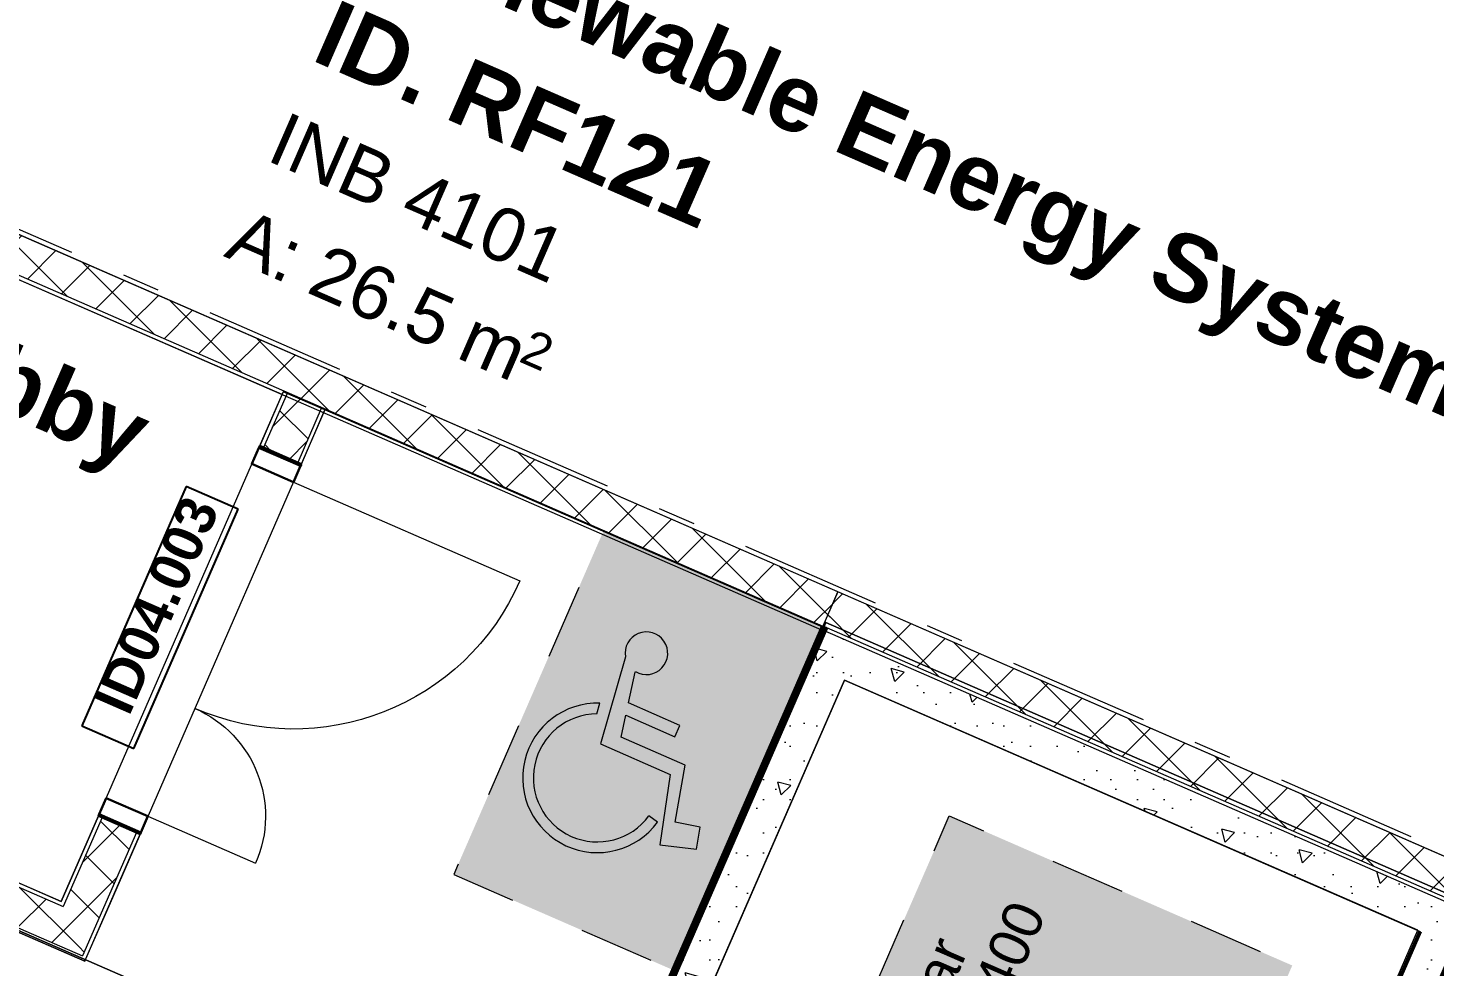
# Model space of a CAD drawing. Header units: millimetres. Extents: x -50172 to 145343, y -110728 to 25069.
# Drawn here: x -10151 to -4887, y -46555 to -43043 of the extents above; entities that cross this region are included whole.
import ezdxf
from ezdxf.enums import TextEntityAlignment as Align

# ---------------------------------------------------------------- set-up
doc = ezdxf.new("R2010")
doc.units = ezdxf.units.MM
doc.header["$MEASUREMENT"] = 0
doc.linetypes.add('Dashed', pattern=[564.444447, 282.222223, -282.222223])
doc.linetypes.add('Double Dashed', pattern=[1093.611073, 529.166651, -211.666656, 141.111112, -211.666656])
for name, color, linetype in [('A-20-M_Floor_Slab', 7, 'Continuous'), ('A-25-M_Wall_Int', 7, 'Continuous'), ('New_A-15-MG_Structural_Grid_Phase_2', 7, 'Continuous'), ('New_A-20-M_Floor_Slab', 7, 'Continuous'), ('New_A-25-M_Wall_Int', 7, 'Continuous'), ('New_A-35-M_FFE-Zone', 7, 'Continuous'), ('New_A-80-M_Lift', 7, 'Continuous'), ('New_A-95-P_Drawing', 7, 'Continuous'), ('New_ArchiCAD Door Markers', 7, 'Continuous'), ('New_ArchiCAD Doors', 7, 'Continuous')]:
    doc.layers.add(name, color=color, linetype=linetype)
for name, color, linetype, lineweight in [('A-20-M_Floor_Slab_Pen_No__89', 8, 'Continuous', 20), ('A-25-M_Wall_Int_Pen_No__1', 7, 'Continuous', 13), ('New_A-20-M_Floor_Slab_Pen_No__89', 8, 'Continuous', 20), ('New_A-25-M_Wall_Int_Pen_No__1', 7, 'Continuous', 13), ('New_A-80-M_Lift_Pen_No__1', 7, 'Continuous', 13), ('New_A-95-H_Fill_Plan.Fill#1_Pen_No__1', 7, 'Continuous', 13), ('New_A-95-P_Drawing_Pen_No__2', 8, 'Continuous', 15), ('New_ArchiCAD Door Markers_Pen_No__1', 7, 'Continuous', 13), ('New_ArchiCAD Door Markers_Pen_No__5', 7, 'Continuous', 25), ('New_ArchiCAD Doors_Pen_No__1', 7, 'Continuous', 13), ('New_ArchiCAD Zone Stamps_Pen_No__9', 7, 'Continuous', 13)]:
    doc.layers.add(name, color=color, linetype=linetype, lineweight=lineweight)
for name, color, linetype, lineweight, true_color in [('A-25-M_Wall_Int_Pen_No__107', 7, 'Continuous', 15, 0xa6a6a6), ('New_A-15-MG_Structural_Grid_Phase_2_Pen_No__222', 7, 'Continuous', 13, 0x65af33), ('New_A-25-M_Wall_Int_Pen_No__107', 7, 'Continuous', 15, 0xa6a6a6), ('New_A-35-M_FFE-Zone_Pen_No__74', 7, 'Continuous', 20, 0x606060), ('New_A-80-M_Lift_Pen_No__107', 7, 'Continuous', 15, 0xa6a6a6), ('New_A-80-M_Lift_Pen_No__27', 7, 'Continuous', 50, 0x2a2a2a), ('New_A-80-M_Lift_Pen_No__61', 7, 'Continuous', 20, 0x6a6a6a), ('New_A-95-H_Fill_Plan.Fill#1_Pen_No__61', 7, 'Continuous', 20, 0x6a6a6a), ('New_ArchiCAD Doors_Pen_No__43', 7, 'Continuous', 30, 0x444444), ('New_ArchiCAD Doors_Pen_No__63', 7, 'Continuous', 20, 0x606060)]:
    doc.layers.add(name, color=color, linetype=linetype, lineweight=lineweight, true_color=true_color)
doc.styles.add('GENERATED_STYLE_1', font='')
doc.styles.add('GENERATED_STYLE_2', font='')
doc.styles.add('GENERATED_STYLE_3', font='')
doc.styles.add('GENERATED_STYLE_4', font='')
doc.styles.get('GENERATED_STYLE_1').set_extended_font_data('Arial', bold=True)
doc.styles.get('GENERATED_STYLE_2').set_extended_font_data('Swis721 BT', bold=True)
doc.styles.get('GENERATED_STYLE_3').set_extended_font_data('Arial')
doc.styles.get('GENERATED_STYLE_4').set_extended_font_data('Swis721 BT')
pattern_1 = [(45, (0, 0), (-91.92388, 91.92388), []), (135, (0, 0), (91.92388, 91.92388), [])]
pattern_2 = [(246.4404, (0, 0), (-158.76755, 69.2305), [0, -100]), (246.4404, (59.4, -80.45), (-158.76755, 69.2305), [0, -100])]
pattern_3 = [(45, (0, 0), (-367.4235, 367.4235), [50, -250]), (45, (-77.65, 289.8), (-367.4235, 367.4235), [50, -250]), (105, (0, 0), (501.91, 134.4863), [50, -250]), (105, (212.13, 212.13), (501.91, 134.4863), [50, -250]), (165, (35.36, 35.36), (134.4863, 501.91), [50, -250]), (165, (247.5, 247.5), (134.4863, 501.91), [50, -250]), (45, (-35.36, 35.36), (-70.71068, 70.71068), [0, -100, 0, -150]), (90, (7e-15, 70.71), (-100, 0), [0, -75, 0, -125])]
pattern_4 = [(246.4404, (0, 0), (-158.76755, 69.2305), [0, -100]), (246.4404, (59.4, -80.45), (-158.76755, 69.2305), [0, -100])]
pattern_5 = [(336.4404, (0, 0), (69.2305, 158.76755), [0, -100]), (336.4404, (80.45, 59.4), (69.2305, 158.76755), [0, -100])]

# ---------------------------------------------------------------- blocks, each defined once
blk = doc.blocks.new('Stair 06_INB 4150_2_1', base_point=(-9360.7, -48603.3))
at = {"layer": 'New_A-35-M_FFE-Zone_Pen_No__74', "linetype": 'Continuous'}
for p, q in [((-9040.2, -44471.7), (-9844.7, -46316.5)), ((-7174.1, -45285.4), (-9040.2, -44471.7)), ((-8433.1, -48172.8), (-7174.1, -45285.4)), ((-9844.7, -46316.5), (-9937.1, -46528.5)), ((-9939.5, -46534), (-10332.2, -46362.8)), ((-9937.1, -46528.5), (-9939.5, -46534))]:
    blk.add_line(p, q, dxfattribs=at)
at = {"layer": 'New_ArchiCAD Zone Stamps_Pen_No__9'}
for tag, height, style, p in [('ROOM_NAME', 250, 'GENERATED_STYLE_1', (-9617.5, -47294.9)), ('zoneNameLine2', 250, 'GENERATED_STYLE_1', (-9805.9, -47727)), ('ROOM_NUMBER', 200, 'GENERATED_STYLE_3', (-9994.3, -48147.7)), ('measuredAreaCode', 200, 'GENERATED_STYLE_3', (-10151.3, -48507.8)), ('DUMMY_649', 200, 'GENERATED_STYLE_3', (-9843.9, -48641.8)), ('DUMMY_650', 200, 'GENERATED_STYLE_3', (-9354.6, -48855.2)), ('DUMMY_651', 133.3, 'GENERATED_STYLE_3', (-9075.3, -48961.8))]:
    blk.add_attdef(tag, text='', height=height, rotation=336.4404, dxfattribs=dict(at, style=style)).set_placement(p, align=Align.TOP_LEFT)
blk = doc.blocks.new('Stair 06 lobby_INB 4151_3_1', base_point=(-11199.1, -44992.3))
at = {"layer": 'New_A-35-M_FFE-Zone_Pen_No__74', "linetype": 'Continuous'}
for p, q in [((-9200.6, -44414), (-11657.4, -43342.7)), ((-14507.1, -44356.8), (-10027.4, -46310.2)), ((-10027.4, -46310.2), (-9200.6, -44414))]:
    blk.add_line(p, q, dxfattribs=at)
at = {"layer": 'New_ArchiCAD Zone Stamps_Pen_No__9'}
for tag, height, style, p in [('ROOM_NAME', 250, 'GENERATED_STYLE_1', (-11770.2, -43546.8)), ('zoneNameLine2', 250, 'GENERATED_STYLE_1', (-11958.6, -43978.9)), ('ROOM_NUMBER', 200, 'GENERATED_STYLE_3', (-12147.1, -44399.6)), ('measuredAreaCode', 200, 'GENERATED_STYLE_3', (-12304.1, -44759.7)), ('DUMMY_649', 200, 'GENERATED_STYLE_3', (-11996.7, -44893.8)), ('DUMMY_650', 200, 'GENERATED_STYLE_3', (-11507.4, -45107.2)), ('DUMMY_651', 133.3, 'GENERATED_STYLE_3', (-11228.1, -45213.7))]:
    blk.add_attdef(tag, text='', height=height, rotation=336.4404, dxfattribs=dict(at, style=style)).set_placement(p, align=Align.TOP_LEFT)
blk = doc.blocks.new('Renewable Energy Systems Lab_INB 4101_5_1', base_point=(-6857.6, -44546.4))
at = {"layer": 'New_A-35-M_FFE-Zone_Pen_No__74', "linetype": 'Continuous'}
blk.add_line((-11453.4, -43262.6), (-4581.4, -46259.1), dxfattribs=at)
at = {"layer": 'New_ArchiCAD Zone Stamps_Pen_No__9'}
for tag, height, style, p in [('ROOM_NAME', 250, 'GENERATED_STYLE_1', (-8808.7, -42499.1)), ('zoneNameLine2', 250, 'GENERATED_STYLE_1', (-8997.1, -42931.3)), ('ROOM_NUMBER', 200, 'GENERATED_STYLE_3', (-9185.5, -43352)), ('measuredAreaCode', 200, 'GENERATED_STYLE_3', (-9342.6, -43712.1)), ('DUMMY_649', 200, 'GENERATED_STYLE_3', (-9035.2, -43846.1)), ('DUMMY_650', 200, 'GENERATED_STYLE_3', (-8545.8, -44059.5)), ('DUMMY_651', 133.3, 'GENERATED_STYLE_3', (-8266.5, -44166.1))]:
    blk.add_attdef(tag, text='', height=height, rotation=336.4404, dxfattribs=dict(at, style=style)).set_placement(p, align=Align.TOP_LEFT)
blk = doc.blocks.new('Slab_10_1', base_point=(-14595.6, -44497.2))
at = {"layer": 'New_A-20-M_Floor_Slab_Pen_No__89', "linetype": 'Continuous', "flags": 128}
blk.add_lwpolyline([(-14595.6, -44497.2), (-12167.2, -38928.1), (-2823.7, -43002.3), (-4347.2, -46496.1), (-7165.6, -45267.1), (-8432.7, -48173), (-5614.3, -49402), (-6924.1, -52405.9), (-11390.4, -50458.4), (-9718.4, -46623.9)], close=True, dxfattribs=at)
blk = doc.blocks.new('Slab_11_1', base_point=(-18497, -42796))
at = {"layer": 'A-20-M_Floor_Slab_Pen_No__89', "linetype": 'Continuous', "flags": 128}
blk.add_lwpolyline([(-18497, -42796), (-18904.1, -43729.6), (-15247.7, -45324), (-14840.6, -44390.4), (-9718.4, -46623.9), (-11390.4, -50458.4), (-6924.1, -52405.9), (-5614.3, -49402), (-8432.7, -48173), (-7165.6, -45267.1), (-4347.2, -46496.1), (-2823.7, -43002.3), (-16068.6, -37226.9)], close=True, dxfattribs=at)
blk = doc.blocks.new('Wall_39_1', base_point=(-11453.4, -43262.6))
at = {"layer": 'New_A-25-M_Wall_Int_Pen_No__107', "linetype": 'Continuous'}
h = blk.add_hatch(dxfattribs=at)
h.set_pattern_fill('Concrete_Block_0001', color=256, style=0, pattern_type=2)
h.set_pattern_definition(pattern_1)
h.paths.add_polyline_path([(-11637.7, -43334.9), (-7176.7, -45280.2), (-7120.7, -45151.8), (-11453.4, -43262.6)])
h = blk.add_hatch(dxfattribs=at)
h.set_pattern_fill('Plaster_0001', color=256, style=0, pattern_type=2)
h.set_pattern_definition([(336.4404, (0, 0), (69.2305, 158.76755), [0, -100]), (336.4404, (80.45, 59.4), (69.2305, 158.76755), [0, -100])])
h.paths.add_polyline_path([(-11657.4, -43342.7), (-7182.7, -45293.9), (-7176.7, -45280.2), (-11637.7, -43334.9)])
at = {"layer": 'New_A-25-M_Wall_Int_Pen_No__1', "linetype": 'Continuous'}
blk.add_line((-11637.7, -43334.9), (-7176.7, -45280.2), dxfattribs=at)
at = {"layer": 'New_A-25-M_Wall_Int_Pen_No__1', "linetype": 'Continuous', "flags": 128}
for points in [[(-7120.7, -45151.8), (-11453.4, -43262.6)], [(-11657.4, -43342.7), (-7182.7, -45293.9)], [(-7182.7, -45293.9), (-7120.7, -45151.8)]]:
    blk.add_lwpolyline(points, dxfattribs=at)
blk = doc.blocks.new('Double Door Asymmetric 19_3')
at = {"layer": 'New_ArchiCAD Doors_Pen_No__1', "linetype": 'Continuous'}
for p, q in [((-755, 0), (-755, -140)), ((755, 0), (755, -140)), ((-755, -140), (-755, -155)), ((755, -140), (755, -155))]:
    blk.add_line(p, q, dxfattribs=at)
at = {"layer": 'New_ArchiCAD Doors_Pen_No__43', "linetype": 'Continuous'}
for p, q in [((-748, 0), (-755, 0)), ((-755, 0), (-755, -155)), ((-682, 0), (-748, 0)), ((-748, 0), (-748, -155)), ((-682, -155), (-682, 0)), ((748, 0), (682, 0)), ((682, 0), (682, -155)), ((748, 0), (755, 0)), ((748, -155), (748, 0)), ((755, 0), (755, -155)), ((-748, -155), (-755, -155)), ((-748, -155), (-682, -155)), ((682, -155), (748, -155)), ((748, -155), (755, -155))]:
    blk.add_line(p, q, dxfattribs=at)
at = {"layer": 'New_ArchiCAD Doors_Pen_No__63', "linetype": 'Continuous'}
for p, q in [((682, 0), (682, 924)), ((-682, 0), (-682, 440))]:
    blk.add_line(p, q, dxfattribs=at)
for centre, radius, start, end in [((682, 0), 924, 90, 180), ((-682, 0), 440, 0, 90)]:
    blk.add_arc(centre, radius, start, end, dxfattribs=at)
blk = doc.blocks.new('Door Stamp 17_12')
at = {"layer": 'New_ArchiCAD Door Markers_Pen_No__5', "linetype": 'Continuous'}
for p, q in [((506.5, -258.3), (-470.6, -258.3)), ((-470.6, -258.3), (-470.6, -470.1)), ((506.5, -470.1), (506.5, -258.3)), ((-470.6, -470.1), (506.5, -470.1)), ((-470.6, -470.1), (506.5, -470.1))]:
    blk.add_line(p, q, dxfattribs=at)
at = {"layer": 'New_ArchiCAD Door Markers_Pen_No__1', "style": 'GENERATED_STYLE_2'}
blk.add_attdef('AC_WIDO_ID', text='', height=150, dxfattribs=at).set_placement((-411.8, -425.3), align=Align.BOTTOM_LEFT)
blk = doc.blocks.new('Wall_40_1', base_point=(-11453.4, -43262.6))
at = {"layer": 'New_A-25-M_Wall_Int_Pen_No__107', "linetype": 'Continuous'}
h = blk.add_hatch(dxfattribs=at)
h.set_pattern_fill('Plaster_0001', color=256, style=0, pattern_type=2)
h.set_pattern_definition(pattern_2)
h.paths.add_polyline_path([(-10182.2, -39959.6), (-10306.1, -40243.7), (-10292.4, -40249.7), (-10168.5, -39965.6)])
h = blk.add_hatch(dxfattribs=at)
h.set_pattern_fill('Concrete_Block_0001', color=256, style=0, pattern_type=2)
h.set_pattern_definition(pattern_1)
h.paths.add_polyline_path([(-10168.5, -39965.6), (-10292.4, -40249.7), (-10164, -40305.7), (-10040.1, -40021.5)])
h = blk.add_hatch(dxfattribs=at)
h.set_pattern_fill('Plaster_0001', color=256, style=0, pattern_type=2)
h.set_pattern_definition(pattern_2)
h.paths.add_polyline_path([(-10909.7, -41627.9), (-11657.4, -43342.7), (-11637.7, -43334.9), (-10895.9, -41633.8)])
h = blk.add_hatch(dxfattribs=at)
h.set_pattern_fill('Concrete_Block_0001', color=256, style=0, pattern_type=2)
h.set_pattern_definition(pattern_1)
h.paths.add_polyline_path([(-11637.7, -43334.9), (-11453.4, -43262.6), (-10767.6, -41689.8), (-10895.9, -41633.8)])
at = {"layer": 'New_A-25-M_Wall_Int_Pen_No__1', "linetype": 'Continuous'}
for p, q in [((-10168.5, -39965.6), (-10292.4, -40249.7)), ((-10292.4, -40249.7), (-10306.1, -40243.7)), ((-10164, -40305.7), (-10292.4, -40249.7)), ((-10895.9, -41633.8), (-11637.7, -43334.9)), ((-10895.9, -41633.8), (-10909.7, -41627.9)), ((-10767.6, -41689.8), (-10895.9, -41633.8))]:
    blk.add_line(p, q, dxfattribs=at)
at = {"layer": 'New_A-25-M_Wall_Int_Pen_No__1', "linetype": 'Continuous', "flags": 128}
for points in [[(-10182.2, -39959.6), (-10306.1, -40243.7)], [(-10040.1, -40021.5), (-10182.2, -39959.6)], [(-10164, -40305.7), (-10040.1, -40021.5)], [(-10909.7, -41627.9), (-11657.4, -43342.7)], [(-11453.4, -43262.6), (-10767.6, -41689.8)]]:
    blk.add_lwpolyline(points, dxfattribs=at)
at = {"layer": 'New_ArchiCAD Door Markers'}
ref = blk.add_blockref('Door Stamp 17_12', (-10607.9, -40935.8), dxfattribs=dict(at, rotation=66.4404115839914))
ref.add_attrib('AC_WIDO_ID', 'ID04.001', dxfattribs={"layer": 'New_ArchiCAD Door Markers_Pen_No__1', "color": 7, "height": 150, "rotation": 66.4404, "style": 'GENERATED_STYLE_2'}).set_placement((-10341.6, -41456.3), align=Align.BOTTOM_LEFT)
at = {"layer": 'New_ArchiCAD Doors', "color": 251, "linetype": 'Continuous', "lineweight": 20, "true_color": 0x606060, "xscale": -0.9999999999999999, "zscale": 1000, "rotation": 246.4404115839914}
blk.add_blockref('Double Door Asymmetric 19_3', (-10465.8, -40997.7), dxfattribs=at)
blk = doc.blocks.new('Wall_41_1', base_point=(-4941.9, -46422.4))
at = {"layer": 'New_A-80-M_Lift_Pen_No__107', "linetype": 'Continuous'}
h = blk.add_hatch(dxfattribs=at)
h.set_pattern_fill('Structural_Concrete_0001', color=256, style=0, pattern_type=2)
h.set_pattern_definition(pattern_3)
h.paths.add_polyline_path([(-4757.7, -46350), (-7168.4, -45298.8), (-7096.1, -45483.1), (-4941.9, -46422.4)])
at = {"layer": 'New_A-80-M_Lift_Pen_No__1', "linetype": 'Continuous', "flags": 128}
for points in [[(-4757.7, -46350), (-7168.4, -45298.8)], [(-7096.1, -45483.1), (-4941.9, -46422.4)]]:
    blk.add_lwpolyline(points, dxfattribs=at)
blk = doc.blocks.new('Wall_42_1', base_point=(-7096.1, -45483.1))
at = {"layer": 'New_A-80-M_Lift_Pen_No__107', "linetype": 'Continuous'}
h = blk.add_hatch(dxfattribs=at)
h.set_pattern_fill('Structural_Concrete_0001', color=256, style=0, pattern_type=2)
h.set_pattern_definition(pattern_3)
h.paths.add_polyline_path([(-7168.4, -45298.8), (-8419.5, -48167.9), (-8235.2, -48095.5), (-7096.1, -45483.1)])
at = {"layer": 'New_A-80-M_Lift_Pen_No__1', "linetype": 'Continuous', "flags": 128}
for points in [[(-7168.4, -45298.8), (-8419.5, -48167.9)], [(-8235.2, -48095.5), (-7096.1, -45483.1)]]:
    blk.add_lwpolyline(points, dxfattribs=at)
blk = doc.blocks.new('Wall_44_1', base_point=(-6081.1, -49034.8))
at = {"layer": 'New_A-80-M_Lift_Pen_No__107', "linetype": 'Continuous'}
h = blk.add_hatch(dxfattribs=at)
h.set_pattern_fill('Structural_Concrete_0001', color=256, style=0, pattern_type=2)
h.set_pattern_definition(pattern_3)
h.paths.add_polyline_path([(-6008.7, -49219.1), (-4757.7, -46350), (-4941.9, -46422.4), (-6081.1, -49034.8)])
at = {"layer": 'New_A-80-M_Lift_Pen_No__27', "linetype": 'Continuous', "flags": 128}
for points in [[(-6008.7, -49219.1), (-4757.7, -46350)], [(-4941.9, -46422.4), (-6081.1, -49034.8)]]:
    blk.add_lwpolyline(points, dxfattribs=at)
blk = doc.blocks.new('Double Door Asymmetric 19_4')
at = {"layer": 'New_ArchiCAD Doors_Pen_No__1', "linetype": 'Continuous'}
for p, q in [((-755, 0), (-755, -15)), ((755, 0), (755, -15)), ((-755, -15), (-755, -155)), ((755, -15), (755, -155)), ((-755, -155), (-755, -170)), ((755, -155), (755, -170))]:
    blk.add_line(p, q, dxfattribs=at)
at = {"layer": 'New_ArchiCAD Doors_Pen_No__43', "linetype": 'Continuous'}
for p, q in [((-748, 0), (-755, 0)), ((-755, 0), (-755, -170)), ((-682, 0), (-748, 0)), ((-748, 0), (-748, -170)), ((-682, -170), (-682, 0)), ((748, 0), (682, 0)), ((682, 0), (682, -170)), ((748, 0), (755, 0)), ((748, -170), (748, 0)), ((755, 0), (755, -170)), ((-748, -170), (-755, -170)), ((-748, -170), (-682, -170)), ((682, -170), (748, -170)), ((748, -170), (755, -170))]:
    blk.add_line(p, q, dxfattribs=at)
at = {"layer": 'New_ArchiCAD Doors_Pen_No__63', "linetype": 'Continuous'}
for p, q in [((682, 0), (682, 924)), ((-682, 0), (-682, 440))]:
    blk.add_line(p, q, dxfattribs=at)
for centre, radius, start, end in [((682, 0), 924, 90, 180), ((-682, 0), 440, 0, 90)]:
    blk.add_arc(centre, radius, start, end, dxfattribs=at)
blk = doc.blocks.new('Door Stamp 17_14')
at = {"layer": 'New_ArchiCAD Door Markers_Pen_No__5', "linetype": 'Continuous'}
for p, q in [((506.5, 191.8), (-470.6, 191.8)), ((-470.6, 191.8), (-470.6, -20)), ((506.5, -20), (506.5, 191.8)), ((-470.6, -20), (506.5, -20)), ((-470.6, -20), (506.5, -20))]:
    blk.add_line(p, q, dxfattribs=at)
at = {"layer": 'New_ArchiCAD Door Markers_Pen_No__1', "style": 'GENERATED_STYLE_2'}
blk.add_attdef('AC_WIDO_ID', text='', height=150, dxfattribs=at).set_placement((-411.8, 24.8), align=Align.BOTTOM_LEFT)
blk = doc.blocks.new('Wall_46_1', base_point=(-9939.5, -46534))
at = {"layer": 'New_A-25-M_Wall_Int_Pen_No__107', "linetype": 'Continuous'}
h = blk.add_hatch(dxfattribs=at)
h.set_pattern_fill('Plaster_0001', color=256, style=0, pattern_type=2)
h.set_pattern_definition(pattern_4)
h.paths.add_polyline_path([(-9196.1, -44403.7), (-9284.5, -44606.4), (-9270.7, -44612.4), (-9182.3, -44409.7)])
h = blk.add_hatch(dxfattribs=at)
h.set_pattern_fill('Concrete_Block_0001', color=256, style=0, pattern_type=2)
h.set_pattern_definition(pattern_1)
h.paths.add_polyline_path([(-9182.3, -44409.7), (-9270.7, -44612.4), (-9142.4, -44668.4), (-9054, -44465.7)])
h = blk.add_hatch(dxfattribs=at)
h.set_pattern_fill('Plaster_0001', color=256, style=0, pattern_type=2)
h.set_pattern_definition(pattern_4)
h.paths.add_polyline_path([(-9054, -44465.7), (-9142.4, -44668.4), (-9128.6, -44674.4), (-9040.2, -44471.7)])
h = blk.add_hatch(dxfattribs=at)
h.set_pattern_fill('Plaster_0001', color=256, style=0, pattern_type=2)
h.set_pattern_definition(pattern_4)
h.paths.add_polyline_path([(-9888, -45990.6), (-10027.4, -46310.2), (-10019.7, -46330), (-9874.3, -45996.6)])
h = blk.add_hatch(dxfattribs=at)
h.set_pattern_fill('Concrete_Block_0001', color=256, style=0, pattern_type=2)
h.set_pattern_definition(pattern_1)
h.paths.add_polyline_path([(-9874.3, -45996.6), (-10019.7, -46330), (-9947.3, -46514.3), (-9745.9, -46052.5)])
h = blk.add_hatch(dxfattribs=at)
h.set_pattern_fill('Plaster_0001', color=256, style=0, pattern_type=2)
h.set_pattern_definition(pattern_4)
h.paths.add_polyline_path([(-9947.3, -46514.3), (-9939.5, -46534), (-9732.2, -46058.5), (-9745.9, -46052.5)])
at = {"layer": 'New_A-25-M_Wall_Int_Pen_No__1', "linetype": 'Continuous'}
for p, q in [((-9182.3, -44409.7), (-9270.7, -44612.4)), ((-9054, -44465.7), (-9142.4, -44668.4)), ((-9270.7, -44612.4), (-9284.5, -44606.4)), ((-9142.4, -44668.4), (-9270.7, -44612.4)), ((-9128.6, -44674.4), (-9142.4, -44668.4)), ((-9874.3, -45996.6), (-10019.7, -46330)), ((-9874.3, -45996.6), (-9888, -45990.6)), ((-9745.9, -46052.5), (-9874.3, -45996.6)), ((-9745.9, -46052.5), (-9947.3, -46514.3)), ((-9732.2, -46058.5), (-9745.9, -46052.5))]:
    blk.add_line(p, q, dxfattribs=at)
at = {"layer": 'New_A-25-M_Wall_Int_Pen_No__1', "linetype": 'Continuous', "flags": 128}
for points in [[(-9196.1, -44403.7), (-9284.5, -44606.4)], [(-9040.2, -44471.7), (-9196.1, -44403.7)], [(-9128.6, -44674.4), (-9040.2, -44471.7)], [(-9888, -45990.6), (-10027.4, -46310.2)], [(-9939.5, -46534), (-9732.2, -46058.5)]]:
    blk.add_lwpolyline(points, dxfattribs=at)
at = {"layer": 'New_ArchiCAD Door Markers', "linetype": 'Continuous'}
ref = blk.add_blockref('Door Stamp 17_14', (-9586.2, -45298.5), dxfattribs=dict(at, rotation=66.44041157510054))
ref.add_attrib('AC_WIDO_ID', 'ID04.003', dxfattribs={"layer": 'New_ArchiCAD Door Markers_Pen_No__1', "color": 7, "height": 150, "rotation": 66.4404, "style": 'GENERATED_STYLE_2'}).set_placement((-9732.5, -45639.1), align=Align.BOTTOM_LEFT)
at = {"layer": 'New_ArchiCAD Doors', "color": 251, "linetype": 'Continuous', "lineweight": 20, "true_color": 0x606060, "xscale": -1, "zscale": 1000, "rotation": 246.4404115751005}
blk.add_blockref('Double Door Asymmetric 19_4', (-9430.4, -45366.4), dxfattribs=at)
blk = doc.blocks.new('Wall_63_1', base_point=(-7107, -45157.8))
at = {"layer": 'New_A-80-M_Lift_Pen_No__107', "linetype": 'Continuous'}
h = blk.add_hatch(dxfattribs=at)
h.set_pattern_fill('Concrete_Block_0001', color=256, style=0, pattern_type=2)
h.set_pattern_definition(pattern_1)
h.paths.add_polyline_path([(-7176.7, -45280.2), (-7162.9, -45286.1), (-7120.7, -45151.8)])
blk.add_hatch(color=256, dxfattribs=at).paths.add_polyline_path([(-7176.7, -45280.2), (-8439.1, -48175.2), (-8419.3, -48167.4), (-7162.9, -45286.1)])
at = {"layer": 'New_A-80-M_Lift_Pen_No__1', "linetype": 'Continuous'}
blk.add_line((-7162.9, -45286.1), (-7176.7, -45280.2), dxfattribs=at)
at = {"layer": 'New_A-80-M_Lift_Pen_No__1', "linetype": 'Continuous', "flags": 128}
blk.add_lwpolyline([(-7120.7, -45151.8), (-7176.7, -45280.2)], dxfattribs=at)
at = {"layer": 'New_A-80-M_Lift_Pen_No__27', "linetype": 'Continuous', "flags": 128}
for points in [[(-7176.7, -45280.2), (-8439.1, -48175.2)], [(-8419.3, -48167.4), (-7162.9, -45286.1)]]:
    blk.add_lwpolyline(points, dxfattribs=at)
blk = doc.blocks.new('Wall_66_1', base_point=(-14575.1, -44512.7))
at = {"layer": 'A-25-M_Wall_Int_Pen_No__107', "linetype": 'Continuous'}
h = blk.add_hatch(dxfattribs=at)
h.set_pattern_fill('Concrete_Block_0001', color=256, style=0, pattern_type=2)
h.set_pattern_definition(pattern_1)
h.paths.add_polyline_path([(-14569.1, -44498.9), (-9947.3, -46514.3), (-10019.7, -46330), (-14513.1, -44370.6)])
h = blk.add_hatch(dxfattribs=at)
h.set_pattern_fill('Plaster_0001', color=256, style=0, pattern_type=2)
h.set_pattern_definition(pattern_5)
h.paths.add_polyline_path([(-14513.1, -44370.6), (-10019.7, -46330), (-10027.4, -46310.2), (-14507.1, -44356.8)])
h = blk.add_hatch(dxfattribs=at)
h.set_pattern_fill('Plaster_0001', color=256, style=0, pattern_type=2)
h.set_pattern_definition(pattern_5)
h.paths.add_polyline_path([(-14575.1, -44512.7), (-9939.5, -46534), (-9947.3, -46514.3), (-14569.1, -44498.9)])
at = {"layer": 'A-25-M_Wall_Int_Pen_No__1', "linetype": 'Continuous'}
for p, q in [((-14513.1, -44370.6), (-10019.7, -46330)), ((-14569.1, -44498.9), (-9947.3, -46514.3))]:
    blk.add_line(p, q, dxfattribs=at)
at = {"layer": 'A-25-M_Wall_Int_Pen_No__1', "linetype": 'Continuous', "flags": 128}
for points in [[(-14507.1, -44356.8), (-14575.1, -44512.7)], [(-10027.4, -46310.2), (-14507.1, -44356.8)], [(-14575.1, -44512.7), (-9939.5, -46534)]]:
    blk.add_lwpolyline(points, dxfattribs=at)
blk = doc.blocks.new('Wall_68_1', base_point=(-7107, -45157.8))
at = {"layer": 'New_A-25-M_Wall_Int_Pen_No__107', "linetype": 'Continuous'}
h = blk.add_hatch(dxfattribs=at)
h.set_pattern_fill('Concrete_Block_0001', color=256, style=0, pattern_type=2)
h.set_pattern_definition(pattern_1)
h.paths.add_polyline_path([(-7162.9, -45286.1), (-4614.7, -46397.3), (-4558.7, -46269), (-7120.7, -45151.8)])
at = {"layer": 'New_A-25-M_Wall_Int_Pen_No__1', "linetype": 'Continuous', "flags": 128}
for points in [[(-4558.7, -46269), (-7120.7, -45151.8)], [(-7162.9, -45286.1), (-4614.7, -46397.3)], [(-4614.7, -46397.3), (-4558.7, -46269)]]:
    blk.add_lwpolyline(points, dxfattribs=at)
blk = doc.blocks.new('Wall_91_1', base_point=(-3032, -43044.6))
at = {"layer": 'A-25-M_Wall_Int_Pen_No__107', "linetype": 'Continuous'}
h = blk.add_hatch(dxfattribs=at)
h.set_pattern_fill('Concrete_Block_0001', color=256, style=0, pattern_type=2)
h.set_pattern_definition(pattern_1)
h.paths.add_polyline_path([(-3032, -43044.6), (-9909.3, -40045.8), (-9965.3, -40174.1), (-3216.3, -43117)])
at = {"layer": 'A-25-M_Wall_Int_Pen_No__1', "linetype": 'Continuous', "flags": 128}
for points in [[(-9909.3, -40045.8), (-9965.3, -40174.1)], [(-3032, -43044.6), (-9909.3, -40045.8)], [(-9965.3, -40174.1), (-3216.3, -43117)]]:
    blk.add_lwpolyline(points, dxfattribs=at)
blk = doc.blocks.new('Sign Disabled 19')
at = {"layer": 'New_A-95-P_Drawing_Pen_No__2', "linetype": 'Continuous'}
for p, q in [((-123.6, 420.7), (-78.8, 86.1)), ((-67.4, 383.6), (-67.2, 385.5)), ((-43.7, 267.7), (-67.4, 383.6)), ((165.7, 266.8), (-43.7, 267.7)), ((165.6, 221), (165.7, 266.8)), ((-136, 183.1), (-141.5, 224.1)), ((-17.6, 139.9), (-34.4, 221.8)), ((-34.4, 221.8), (165.6, 221)), ((243.1, 138.9), (-17.6, 139.9)), ((294.8, -71.4), (243.1, 138.9)), ((-78.8, 86.1), (205.6, 84.9)), ((205.6, 84.9), (275.7, -172.4)), ((387.9, -51.1), (294.8, -71.4)), ((407.9, -132.4), (387.9, -51.1)), ((234, -97.7), (195.1, -88.9)), ((275.7, -172.4), (407.9, -132.4))]:
    blk.add_line(p, q, dxfattribs=at)
for centre, radius, start, end in [((-56.9, 464.8), 79.9, 262.6381, 213.4333), ((-38.6, -35.9), 279.6, 111.5915, 347.2138), ((-38.6, -35.8), 239.7, 113.9786, 347.2138)]:
    blk.add_arc(centre, radius, start, end, dxfattribs=at)
blk = doc.blocks.new('Lift 02 _INB_11_1', base_point=(-6569.2, -46993.7))
at = {"layer": 'New_A-35-M_FFE-Zone_Pen_No__74', "linetype": 'Continuous'}
for p, q in [((-7096.1, -45483.1), (-8235.2, -48095.5)), ((-4951.1, -46418.4), (-7096.1, -45483.1)), ((-6090.3, -49030.8), (-4951.1, -46418.4))]:
    blk.add_line(p, q, dxfattribs=at)
at = {"layer": 'New_ArchiCAD Zone Stamps_Pen_No__9'}
for tag, height, style, p in [('ROOM_NAME', 250, 'GENERATED_STYLE_1', (-6894.8, -46857.8)), ('zoneNameLine2', 250, 'GENERATED_STYLE_1', (-7083.3, -47290)), ('ROOM_NUMBER', 200, 'GENERATED_STYLE_3', (-7271.7, -47710.7)), ('measuredAreaCode', 200, 'GENERATED_STYLE_3', (-7428.7, -48070.8)), ('DUMMY_649', 200, 'GENERATED_STYLE_3', (-7121.3, -48204.8)), ('DUMMY_650', 200, 'GENERATED_STYLE_3', (-6771.8, -48357.2)), ('DUMMY_651', 133.3, 'GENERATED_STYLE_3', (-6492.5, -48463.8))]:
    blk.add_attdef(tag, text='', height=height, rotation=336.4404, dxfattribs=dict(at, style=style)).set_placement(p, align=Align.TOP_LEFT)
blk = doc.blocks.new('Standard grid marker_34')
at = {"layer": 'New_A-15-MG_Structural_Grid_Phase_2_Pen_No__222', "linetype": 'Double Dashed'}
blk.add_line((1316.9, 0), (57054.5, 0), dxfattribs=at)
at = {"layer": 'New_A-15-MG_Structural_Grid_Phase_2_Pen_No__222', "style": 'GENERATED_STYLE_4'}
for tag, p in [('AC_MarkerText_1_0', (-500, 43.4)), ('AC_MarkerText_1_1', (58871.4, 43.4))]:
    blk.add_attdef(tag, text='', height=350, rotation=180, dxfattribs=at).set_placement(p, align=Align.MIDDLE_CENTER)

msp = doc.modelspace()

# ---------------------------------------------------------------- hatches: boundary and pattern name
at = {"layer": 'New_A-80-M_Lift_Pen_No__61', "linetype": 'Continuous', "lineweight": 0, "true_color": 0x1a1a1a}
msp.add_hatch(color=179, dxfattribs=at).paths.add_polyline_path([(-7663.2, -48190.3), (-6703.9, -45990.4), (-5420.6, -46550), (-6379.9, -48749.9)])
at = {"layer": 'New_A-95-H_Fill_Plan.Fill#1_Pen_No__61', "linetype": 'Continuous', "lineweight": 0, "true_color": 0x1a1a1a}
msp.add_hatch(color=179, dxfattribs=at).paths.add_polyline_path([(-7173.6, -45285.6), (-7998.6, -44925.9), (-8558.2, -46209.2), (-7733.2, -46568.9)])

# ---------------------------------------------------------------- linework, layer by layer
at = {"layer": 'New_A-80-M_Lift_Pen_No__1', "linetype": 'Dashed', "flags": 128}
msp.add_lwpolyline([(-7663.2, -48190.3), (-6703.9, -45990.4), (-5420.6, -46550), (-6379.9, -48749.9)], close=True, dxfattribs=at)
at = {"layer": 'New_A-95-H_Fill_Plan.Fill#1_Pen_No__1', "linetype": 'Dashed', "flags": 128}
msp.add_lwpolyline([(-7173.6, -45285.6), (-7998.6, -44925.9), (-8558.2, -46209.2), (-7733.2, -46568.9)], close=True, dxfattribs=at)

# ---------------------------------------------------------------- block references
at = {"layer": 'A-20-M_Floor_Slab', "color": 8, "linetype": 'Continuous', "lineweight": 20}
msp.add_blockref('Slab_11_1', (-18497, -42796), dxfattribs=at)
at = {"layer": 'A-25-M_Wall_Int', "color": 250, "lineweight": 50, "true_color": 0x2a2a2a}
for name, p in [('Wall_91_1', (-3032, -43044.6)), ('Wall_66_1', (-14575.1, -44512.7))]:
    msp.add_blockref(name, p, dxfattribs=at)
at = {"layer": 'New_A-15-MG_Structural_Grid_Phase_2', "color": 8, "linetype": 'Continuous', "lineweight": 15, "zscale": 1000, "rotation": 156.4404115839929}
msp.add_blockref('Standard grid marker_34', (17283.6, -55774.3), dxfattribs=at)
at = {"layer": 'New_A-20-M_Floor_Slab', "color": 8, "linetype": 'Continuous', "lineweight": 20}
msp.add_blockref('Slab_10_1', (-14595.6, -44497.2), dxfattribs=at)
at = {"layer": 'New_A-25-M_Wall_Int', "color": 250, "lineweight": 50, "true_color": 0x2a2a2a}
for name, p in [('Wall_40_1', (-11453.4, -43262.6)), ('Wall_39_1', (-11453.4, -43262.6)), ('Wall_46_1', (-9939.5, -46534)), ('Wall_68_1', (-7107, -45157.8))]:
    msp.add_blockref(name, p, dxfattribs=at)
at = {"layer": 'New_A-35-M_FFE-Zone', "linetype": 'Continuous'}
ref = msp.add_blockref('Stair 06 lobby_INB 4151_3_1', (-11199.1, -44992.3), dxfattribs=at)
ref.add_attrib('ROOM_NAME', 'Stair 06 lobby', dxfattribs={"layer": 'New_ArchiCAD Zone Stamps_Pen_No__9', "color": 7, "height": 250, "rotation": 336.4404, "style": 'GENERATED_STYLE_1'}).set_placement((-11770.2, -43546.8), align=Align.TOP_LEFT)
ref = msp.add_blockref('Renewable Energy Systems Lab_INB 4101_5_1', (-6857.6, -44546.4), dxfattribs=at)
ref.add_attrib('ROOM_NAME', 'Renewable Energy Systems Lab', dxfattribs={"layer": 'New_ArchiCAD Zone Stamps_Pen_No__9', "color": 7, "height": 250, "rotation": 336.4404, "style": 'GENERATED_STYLE_1'}).set_placement((-8808.7, -42499.1), align=Align.TOP_LEFT)
ref.add_attrib('ROOM_NUMBER', 'INB 4101', dxfattribs={"layer": 'New_ArchiCAD Zone Stamps_Pen_No__9', "color": 7, "height": 200, "rotation": 336.4404, "style": 'GENERATED_STYLE_3'}).set_placement((-9185.5, -43352), align=Align.TOP_LEFT)
ref.add_attrib('zoneNameLine2', 'ID. RF121', dxfattribs={"layer": 'New_ArchiCAD Zone Stamps_Pen_No__9', "color": 7, "height": 250, "rotation": 336.4404, "style": 'GENERATED_STYLE_1'}).set_placement((-8997.1, -42931.3), align=Align.TOP_LEFT)
ref.add_attrib('measuredAreaCode', 'A: ', dxfattribs={"layer": 'New_ArchiCAD Zone Stamps_Pen_No__9', "color": 7, "height": 200, "rotation": 336.4404, "style": 'GENERATED_STYLE_3'}).set_placement((-9342.6, -43712.1), align=Align.TOP_LEFT)
ref.add_attrib('DUMMY_649', '26.5', dxfattribs={"layer": 'New_ArchiCAD Zone Stamps_Pen_No__9', "color": 7, "height": 200, "rotation": 336.4404, "style": 'GENERATED_STYLE_3'}).set_placement((-9035.2, -43846.1), align=Align.TOP_LEFT)
ref.add_attrib('DUMMY_650', ' m', dxfattribs={"layer": 'New_ArchiCAD Zone Stamps_Pen_No__9', "color": 7, "height": 200, "rotation": 336.4404, "style": 'GENERATED_STYLE_3'}).set_placement((-8545.8, -44059.5), align=Align.TOP_LEFT)
ref.add_attrib('DUMMY_651', '2', dxfattribs={"layer": 'New_ArchiCAD Zone Stamps_Pen_No__9', "color": 7, "height": 133.3, "rotation": 336.4404, "style": 'GENERATED_STYLE_3'}).set_placement((-8266.5, -44166.1), align=Align.TOP_LEFT)
for name, p in [('Stair 06_INB 4150_2_1', (-9360.7, -48603.3)), ('Lift 02 _INB_11_1', (-6569.2, -46993.7))]:
    msp.add_blockref(name, p, dxfattribs=at)
at = {"layer": 'New_A-80-M_Lift', "color": 250, "lineweight": 50, "true_color": 0x2a2a2a}
for name, p in [('Wall_63_1', (-7107, -45157.8)), ('Wall_42_1', (-7096.1, -45483.1)), ('Wall_41_1', (-4941.9, -46422.4)), ('Wall_44_1', (-6081.1, -49034.8))]:
    msp.add_blockref(name, p, dxfattribs=at)
at = {"layer": 'New_A-95-P_Drawing', "linetype": 'Continuous', "zscale": 1000, "rotation": 336.440411583996}
msp.add_blockref('Sign Disabled 19', (-7971.1, -45830.7), dxfattribs=at)

# ---------------------------------------------------------------- texts
at = {"layer": 'New_A-80-M_Lift_Pen_No__1', "linetype": 'Continuous', "insert": (-6879.3, -46685.7), "char_height": 150, "width": 1191.318, "attachment_point": 2, "rotation": 66.4404, "line_spacing_factor": 0.850313, "style": 'GENERATED_STYLE_4'}
msp.add_mtext('\\A1;{\\fSwis721 BT|b0|i0|c0|p34;lift car 1400x2400}', dxfattribs=at)

doc.saveas('drawing.dxf')
